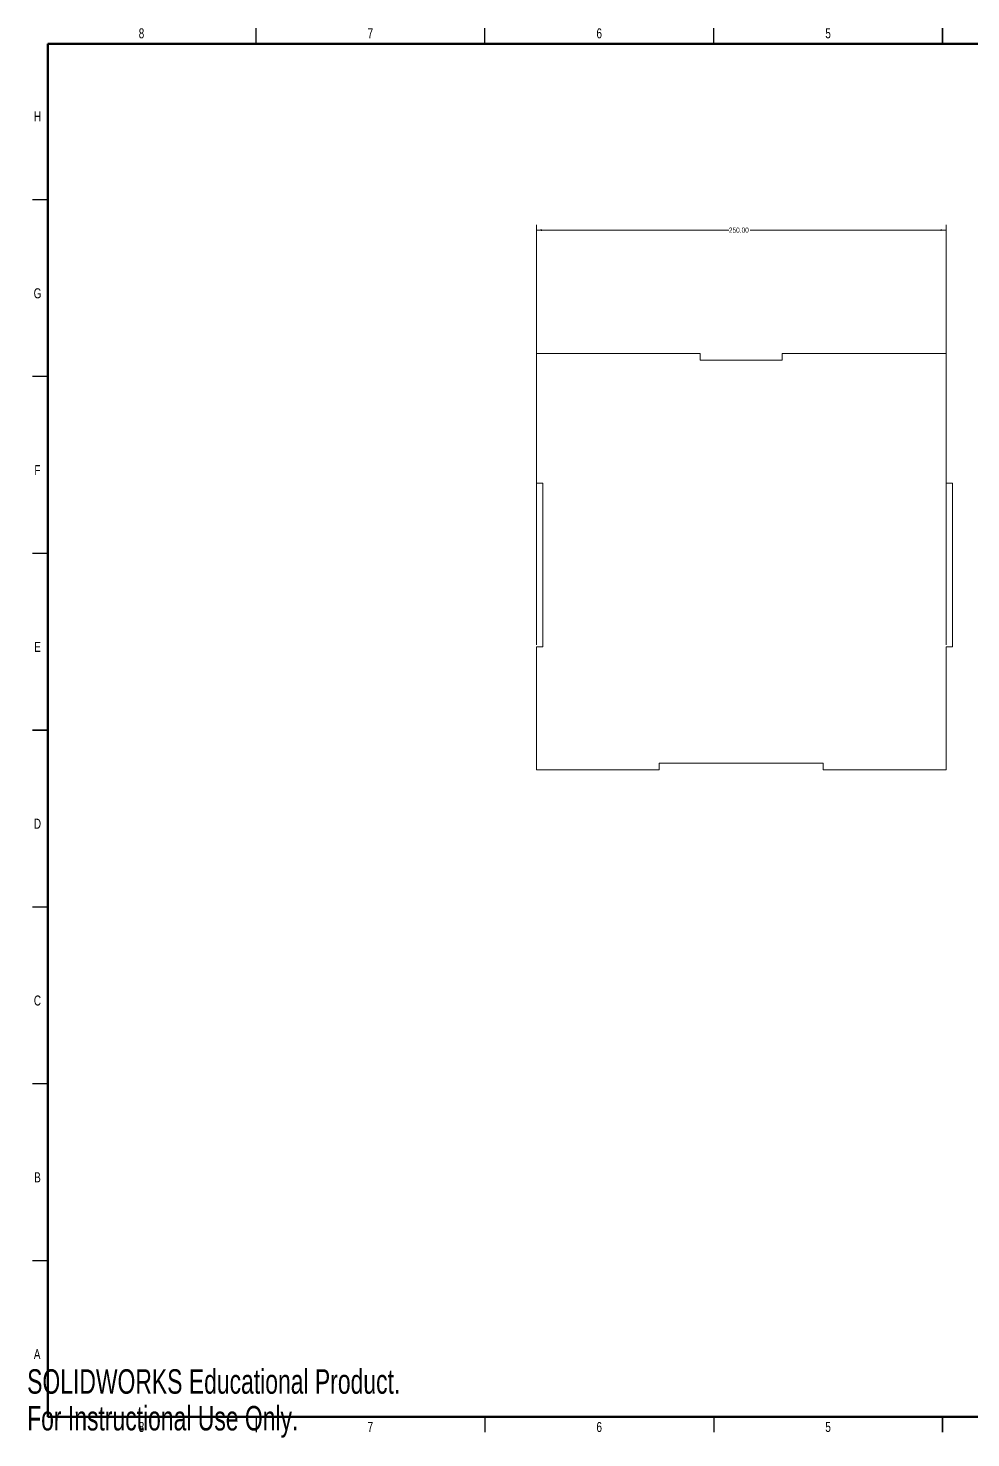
# Model space of a CAD drawing. Header units: millimetres. Extents: x 1 to 2218, y 0 to 860.
# Drawn here: x 1 to 576, y 0 to 860 of the extents above; entities that cross this region are included whole.
import ezdxf

# ---------------------------------------------------------------- set-up
doc = ezdxf.new("R2010")
doc.units = ezdxf.units.MM
doc.styles.add('SLDTEXTSTYLE0', font='TXT', dxfattribs={"width": 0.75})
doc.styles.add('SLDTEXTSTYLE3', font='TXT', dxfattribs={"width": 0.7})
doc.dimstyles.new('SLDDIMSTYLE0', dxfattribs={"dimtxt": 3.175, "dimasz": 3.302, "dimexe": 0, "dimexo": 0.0625, "dimgap": 0.79375, "dimtad": 0, "dimtih": 1, "dimtoh": 1, "dimrnd": 1e-09, "dimzin": 4, "dimdsep": 46, "dimtxsty": 'SLDTEXTSTYLE0', "dimsah": 1, "dimcen": 0.09, "dimadec": 0, "dimazin": 1, "dimtfac": 1, "dimtofl": 0, "dimtmove": 0, "dimatfit": 3, "dimfxl": 1, "dimfrac": 2, "dimtolj": 1, "dimtzin": 12, "dimarcsym": 0})

# ---------------------------------------------------------------- blocks, each defined once
blk = doc.blocks.new('_D')
at = {"color": 7, "linetype": 'Continuous', "lineweight": 0}
for p, q in [((310.86, 484.02), (310.86, 740.35)), ((560.86, 484.02), (560.86, 740.35)), ((310.86, 737.17), (428.32, 737.17)), ((560.86, 737.17), (441.22, 737.17))]:
    blk.add_line(p, q, dxfattribs=at)
at = {"color": 7, "linetype": 'Continuous', "lineweight": 18}
for points in [[(310.86, 737.17), (314.16, 736.66), (314.16, 737.68)], [(560.86, 737.17), (557.56, 737.68), (557.56, 736.66)]]:
    blk.add_solid(points, dxfattribs=at)
at = {"color": 7, "linetype": 'Continuous', "lineweight": 18, "insert": (428.32, 738.74), "char_height": 3.175, "attachment_point": 1, "style": 'SLDTEXTSTYLE0'}
blk.add_mtext('250.00', dxfattribs=at)

msp = doc.modelspace()

# ---------------------------------------------------------------- linework, layer by layer
at = {"color": 7, "linetype": 'Continuous', "lineweight": 25}
for p, q in [((139.7, 850.9), (139.7, 860.425)), ((279.4, 850.9), (279.4, 860.425)), ((419.1, 850.9), (419.1, 860.425)), ((558.8, 860.425), (558.8, 850.9)), ((558.8, 850.9), (558.8, 860.425)), ((12.7, 755.65), (3.175, 755.65)), ((12.7, 647.7), (3.175, 647.7)), ((12.7, 539.75), (3.175, 539.75)), ((3.175, 431.8), (12.7, 431.8)), ((12.7, 431.8), (3.175, 431.8)), ((12.7, 323.85), (3.175, 323.85)), ((12.7, 215.9), (3.175, 215.9)), ((12.7, 107.95), (3.175, 107.95)), ((139.7, 12.7), (139.7, 3.175)), ((279.4, 12.7), (279.4, 3.175)), ((419.1, 12.7), (419.1, 3.175)), ((558.8, 3.175), (558.8, 12.7)), ((558.8, 12.7), (558.8, 3.175))]:
    msp.add_line(p, q, dxfattribs=at)
at = {"color": 7, "linetype": 'Continuous', "lineweight": 50}
for p, q in [((12.7, 12.7), (12.7, 850.9)), ((12.7, 850.9), (1104.9, 850.9)), ((1104.9, 12.7), (12.7, 12.7))]:
    msp.add_line(p, q, dxfattribs=at)
at = {"color": 7, "linetype": 'Continuous', "lineweight": 18}
for p, q in [((310.858, 657.745), (310.858, 661.745)), ((310.858, 661.745), (410.858, 661.745)), ((310.858, 657.745), (310.858, 582.745)), ((410.858, 661.745), (410.858, 657.745)), ((410.858, 657.745), (460.858, 657.745)), ((460.858, 657.745), (460.858, 661.745)), ((460.858, 661.745), (560.858, 661.745)), ((560.858, 661.745), (560.858, 657.745)), ((560.858, 582.745), (560.858, 657.745)), ((310.858, 582.745), (314.858, 582.745)), ((314.858, 582.745), (314.858, 482.745)), ((564.858, 582.745), (560.858, 582.745)), ((564.858, 482.745), (564.858, 582.745)), ((314.858, 482.745), (310.858, 482.745)), ((310.858, 482.745), (310.858, 407.745)), ((560.858, 407.745), (560.858, 482.745)), ((560.858, 482.745), (564.858, 482.745)), ((310.858, 407.745), (385.858, 407.745)), ((385.858, 407.745), (385.858, 411.745)), ((385.858, 411.745), (485.858, 411.745)), ((485.858, 411.745), (485.858, 407.745)), ((485.858, 407.745), (560.858, 407.745))]:
    msp.add_line(p, q, dxfattribs=at)

# ---------------------------------------------------------------- texts
at = {"color": 7, "linetype": 'Continuous', "lineweight": 0, "char_height": 6.096, "attachment_point": 2, "style": 'SLDTEXTSTYLE0'}
for s, insert in [('8', (69.789, 860.364)), ('7', (209.489, 860.364)), ('6', (349.189, 860.364)), ('5', (488.889, 860.364)), ('H', (6.335, 809.601)), ('G', (6.331, 701.651)), ('F', (6.287, 593.701)), ('E', (6.361, 485.751)), ('D', (6.28, 377.801)), ('C', (6.287, 269.851)), ('B', (6.303, 161.901)), ('A', (6.107, 53.951)), ('8', (69.789, 9.464)), ('7', (209.489, 9.464)), ('6', (349.189, 9.464)), ('5', (488.889, 9.464))]:
    msp.add_mtext(s, dxfattribs=dict(at, insert=insert))
at = {"color": 7, "linetype": 'Continuous', "char_height": 14.94028, "attachment_point": 1, "style": 'SLDTEXTSTYLE3'}
for s, insert in [('SOLIDWORKS Educational Product.', (0, 41.669)), ('For Instructional Use Only.', (0, 19.259))]:
    msp.add_mtext(s, dxfattribs=dict(at, insert=insert))

# ---------------------------------------------------------------- dimensions: what is measured, and where the dimension line sits
at = {"color": 7, "linetype": 'Continuous', "lineweight": 18}
dim = msp.add_linear_dim(base=(560.858, 737.171), p1=(310.858, 482.745), p2=(560.858, 482.745), dimstyle='SLDDIMSTYLE0', dxfattribs=at)
dim.commit()
dim.dimension.update_dxf_attribs({"geometry": '_D', "text_midpoint": (434.767, 737.171), "dimtype": 160})

doc.saveas('drawing.dxf')
